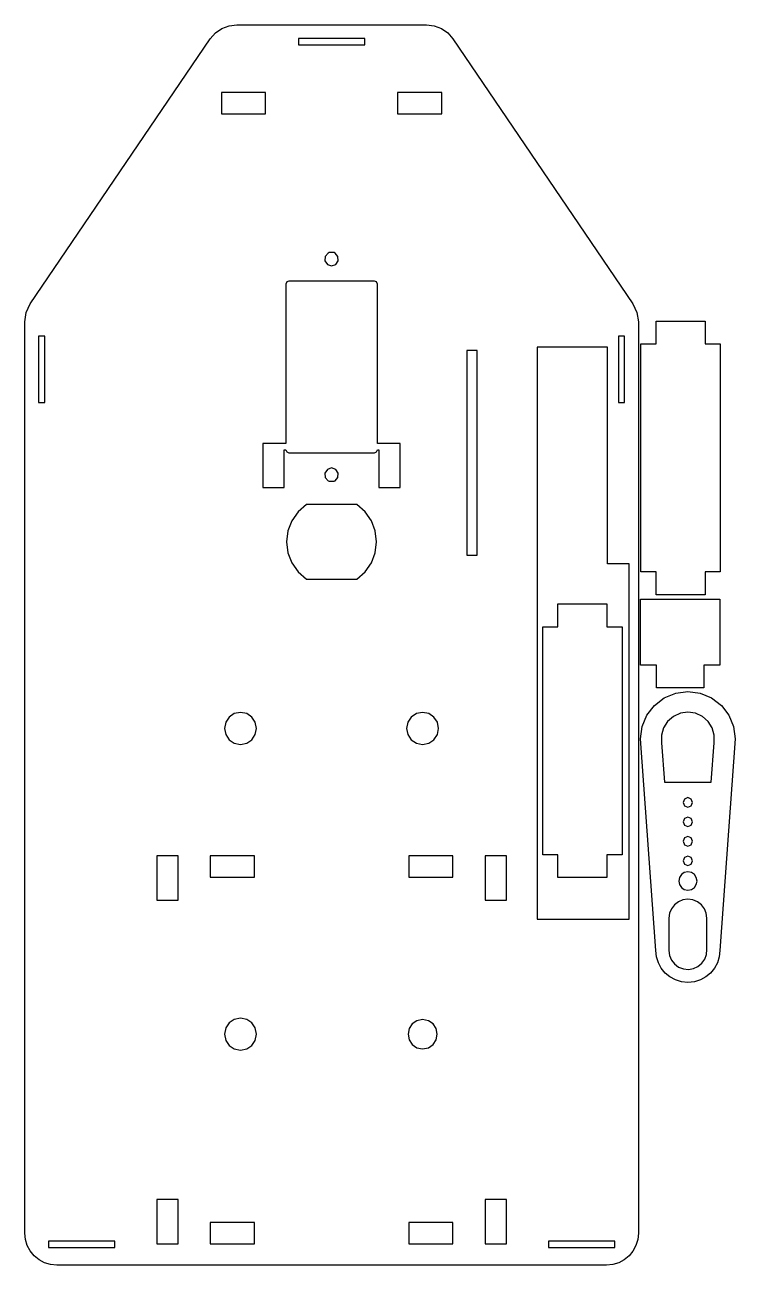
# Model space of a CAD drawing. Extents: x 0 to 93, y 135 to 297.
import ezdxf

# ---------------------------------------------------------------- set-up
doc = ezdxf.new("R2010")
doc.units = 0

msp = doc.modelspace()

# ---------------------------------------------------------------- linework, layer by layer
at = {"color": 7}
for points in [[(76.199904, 134.600198), (4.199996, 134.600198), (3.376837, 134.681647), (2.592772, 134.919904), (1.86987, 135.305832), (1.2302, 135.830297), (0.70567, 136.469975), (0.319712, 137.192887), (0.081448, 137.976977), (0, 138.800189), (0, 258.10935), (0.18575, 259.344399), (0.726399, 260.470248), (24.304168, 295.160804), (24.981173, 295.933503), (25.812555, 296.511802), (26.758143, 296.874401), (27.777765, 297), (52.622135, 297), (53.641772, 296.874414), (54.587394, 296.511838), (55.41881, 295.933544), (56.095829, 295.160804), (79.6735, 260.470248), (80.21415, 259.344399), (80.3999, 258.10935), (80.3999, 138.800189), (80.314567, 137.953772), (80.06983, 137.165404), (79.682581, 136.451977), (79.169713, 135.830383), (78.548119, 135.317516), (77.834691, 134.930268), (77.046322, 134.685531), (76.199904, 134.600198), (76.199904, 134.600198)], [(39.873468, 267.17754), (39.751511, 267.107262), (39.370504, 266.673575), (39.333449, 266.097505), (39.653471, 265.617566), (40.200061, 265.432946), (40.746653, 265.617574), (41.066674, 266.097505), (41.029654, 266.673681), (40.648095, 267.107778), (40.526138, 267.17754), (39.873468, 267.17754)], [(34.599895, 263.452191), (34.318775, 263.335404), (34.20302, 263.0548), (34.20302, 242.197185), (31.202689, 242.197185), (31.202689, 236.402714), (33.997347, 236.402714), (33.997347, 241.34866), (33.997347, 241.349718), (34.20302, 241.350776), (34.20302, 241.349718), (34.319291, 241.073766), (34.599895, 240.958011), (45.799712, 240.958011), (46.07933, 241.072141), (46.197105, 241.349718), (46.197105, 241.350776), (46.402776, 241.349718), (46.402776, 241.34866), (46.402776, 236.402714), (49.196918, 236.402714), (49.196918, 242.197185), (46.197105, 242.197185), (46.197105, 263.0548), (46.080831, 263.336436), (45.799712, 263.452191), (34.599895, 263.452191)], [(82.725248, 255.211586), (82.725248, 258.211585), (89.125239, 258.211585), (89.125239, 255.211586), (91.125237, 255.211586), (91.125237, 225.361626), (89.125239, 225.361626), (89.125239, 222.361628), (82.725248, 222.361628), (82.725248, 225.361626), (80.72525, 225.361626), (80.72525, 255.211586), (82.725248, 255.211586)], [(1.812788, 256.237137), (1.812788, 247.552925), (2.627209, 247.552925), (2.627209, 256.237137), (1.812788, 256.237137)], [(77.772913, 256.237137), (77.772913, 247.552925), (78.586818, 247.552925), (78.586818, 256.237137), (77.772913, 256.237137)], [(67.13275, 254.777279), (67.13275, 179.902875), (79.167144, 179.902875), (79.167144, 226.417288), (76.345097, 226.417288), (76.345097, 254.777279), (67.13275, 254.777279)], [(40.200061, 238.977231), (39.653422, 238.792347), (39.333449, 238.312154), (39.370418, 237.736414), (39.751511, 237.302916), (39.873468, 237.232637), (40.526138, 237.232637), (40.64913, 237.302916), (41.029686, 237.736246), (41.066674, 238.312154), (40.746701, 238.792348), (40.200061, 238.977231), (40.200061, 238.977231)], [(36.914477, 234.197166), (36.890189, 234.18063), (35.803592, 233.23045), (34.989973, 232.062797), (34.479602, 230.733981), (34.302752, 229.300314), (34.47955, 227.866538), (34.98979, 226.537496), (35.80324, 225.369655), (36.88967, 224.41948), (36.913959, 224.402944), (43.485642, 224.402944), (43.509931, 224.41948), (44.596499, 225.369752), (45.409934, 226.537587), (45.920097, 227.866577), (46.096849, 229.300314), (45.920021, 230.73399), (45.409731, 232.062832), (44.59627, 233.230494), (43.509931, 234.18063), (43.485642, 234.197166), (36.914477, 234.197166)], [(69.858913, 218.1943), (69.858913, 221.194296), (76.258903, 221.194296), (76.258903, 218.1943), (78.258902, 218.1943), (78.258902, 188.344337), (76.258903, 188.344337), (76.258903, 185.344342), (69.858913, 185.344342), (69.858913, 188.344337), (67.858914, 188.344337), (67.858914, 218.1943), (69.858913, 218.1943)], [(82.761938, 213.176801), (80.662305, 213.176801), (80.662305, 221.78679), (91.062293, 221.78679), (91.062293, 213.176801), (88.961933, 213.177007), (88.961933, 210.177009), (82.761938, 210.176803), (82.761938, 213.176801)], [(91.0831, 175.813631), (90.996533, 174.968477), (90.751032, 174.181382), (90.363431, 173.469183), (89.850563, 172.848717), (89.229263, 172.336822), (88.516365, 171.950336), (87.728702, 171.706097), (86.883109, 171.620943), (86.037545, 171.706097), (85.249891, 171.950336), (84.536988, 172.336822), (83.915675, 172.848717), (83.402793, 173.469183), (83.015179, 174.181382), (82.769675, 174.968477), (82.683119, 175.813631), (80.683136, 203.513698), (80.683136, 203.520842), (80.897747, 205.138509), (81.513764, 206.620805), (82.489464, 207.895442), (83.783123, 208.89013), (85.291396, 209.513094), (86.883123, 209.720749), (88.474849, 209.513094), (89.983123, 208.89013), (91.27677, 207.895442), (92.252471, 206.620805), (92.868494, 205.138509), (93.083109, 203.520842), (93.083109, 203.513698), (91.0831, 175.813631)], [(28.270056, 206.977156), (27.453202, 206.81256), (26.786704, 206.363481), (26.337625, 205.696983), (26.173029, 204.880129), (26.337626, 204.063276), (26.786705, 203.396778), (27.453203, 202.947699), (28.270056, 202.783102), (29.086946, 202.947686), (29.75344, 203.396744), (30.202499, 204.063238), (30.367083, 204.880129), (30.202486, 205.696982), (29.753407, 206.36348), (29.086909, 206.812559), (28.270056, 206.977156), (28.270056, 206.977156)], [(52.130069, 206.977156), (51.313215, 206.81256), (50.646716, 206.363481), (50.197636, 205.696983), (50.03304, 204.880129), (50.197636, 204.063276), (50.646716, 203.396778), (51.313215, 202.947699), (52.130069, 202.783102), (52.946957, 202.947686), (53.613451, 203.396745), (54.062511, 204.063239), (54.227095, 204.880129), (54.062499, 205.696982), (53.61342, 206.36348), (52.946921, 206.812559), (52.130069, 206.977156), (52.130069, 206.977156)], [(86.882183, 207.018206), (85.899568, 206.877497), (84.979461, 206.455464), (84.221959, 205.79105), (83.692973, 204.955087), (83.418234, 204.004893), (83.423475, 202.997788), (83.423475, 202.994083), (83.82498, 197.848685), (89.940366, 197.848685), (90.339304, 202.994083), (90.339304, 202.997788), (90.344501, 204.004878), (90.069767, 204.955067), (89.540805, 205.791035), (88.783318, 206.455464), (87.863485, 206.877447), (86.881125, 207.018206), (86.882183, 207.018206)], [(86.883215, 195.818381), (86.442823, 195.636077), (86.260519, 195.195685), (86.442159, 194.75477), (86.883215, 194.573491), (87.324017, 194.754889), (87.505382, 195.195685), (87.324116, 195.636741), (86.883215, 195.818381), (86.883215, 195.818381)], [(86.883215, 193.268171), (86.442169, 193.086892), (86.260519, 192.645978), (86.442813, 192.205576), (86.883215, 192.023282), (87.324126, 192.204931), (87.505382, 192.645978), (87.324007, 193.086793), (86.883215, 193.268171), (86.883215, 193.268171)], [(86.883215, 190.718438), (86.442823, 190.536143), (86.260519, 190.095742), (86.442159, 189.65484), (86.883215, 189.473575), (87.324017, 189.65495), (87.505382, 190.095742), (87.324116, 190.536798), (86.883215, 190.718438), (86.883215, 190.718438)], [(17.302781, 188.197448), (17.302781, 182.402978), (20.09692, 182.402978), (20.09692, 188.197448), (17.302781, 188.197448)], [(24.302861, 188.197448), (24.302861, 185.402791), (30.097332, 185.402791), (30.097332, 188.197448), (24.302861, 188.197448)], [(50.302792, 188.197448), (50.302792, 185.402791), (56.097263, 185.402791), (56.097263, 188.197448), (50.302792, 188.197448)], [(60.302686, 188.197448), (60.302686, 182.402978), (63.096825, 182.402978), (63.096825, 188.197448), (60.302686, 188.197448)], [(86.883215, 188.168228), (86.442169, 187.986959), (86.260519, 187.546035), (86.442813, 187.105643), (86.883215, 186.923338), (87.324126, 187.104988), (87.505382, 187.546035), (87.324007, 187.98685), (86.883215, 188.168228), (86.883215, 188.168228)], [(86.883215, 186.096517), (86.416218, 186.002978), (86.035733, 185.747343), (85.779652, 185.367085), (85.685871, 184.899675), (85.779541, 184.432359), (86.035435, 184.051918), (86.415883, 183.796027), (86.883215, 183.702358), (87.35052, 183.796168), (87.73078, 184.052295), (87.986462, 184.432783), (88.08003, 184.899675), (87.98632, 185.366583), (87.730403, 185.746897), (87.350096, 186.00281), (86.883215, 186.096517), (86.883215, 186.096517)], [(86.883215, 182.517926), (86.241899, 182.43439), (85.634198, 182.183572), (85.113133, 181.782883), (84.720368, 181.26955), (84.472522, 180.672567), (84.386213, 180.020924), (84.386213, 175.821171), (84.475414, 175.158768), (84.731226, 174.553832), (85.13596, 174.036605), (85.671928, 173.63733), (86.294279, 173.394657), (86.948299, 173.325257), (87.59781, 173.428304), (88.206633, 173.702973), (88.713718, 174.12656), (89.090896, 174.665519), (89.31869, 175.282216), (89.377624, 175.939016), (89.377624, 175.941662), (89.377624, 175.949335), (89.380799, 180.020924), (89.294397, 180.672615), (89.04635, 181.26962), (88.653399, 181.782939), (88.132285, 182.183572), (87.524839, 182.4344), (86.883797, 182.517926), (86.883215, 182.517926)], [(28.270056, 166.937273), (27.453203, 166.772677), (26.786705, 166.323598), (26.337626, 165.6571), (26.173029, 164.840246), (26.337625, 164.023394), (26.786704, 163.356896), (27.453202, 162.907816), (28.270056, 162.74322), (29.086945, 162.907804), (29.75344, 163.356863), (30.202498, 164.023357), (30.367083, 164.840246), (30.202486, 165.6571), (29.753407, 166.323598), (29.086909, 166.772677), (28.270056, 166.937273), (28.270056, 166.937273)], [(52.130069, 166.757439), (51.383333, 166.606935), (50.773984, 166.196328), (50.363378, 165.586979), (50.212874, 164.840246), (50.363378, 164.093514), (50.773984, 163.484165), (51.383333, 163.073558), (52.130069, 162.923054), (52.876802, 163.073558), (53.486151, 163.484165), (53.896757, 164.093514), (54.047261, 164.840246), (53.896757, 165.586979), (53.486151, 166.196328), (52.876802, 166.606935), (52.130069, 166.757439), (52.130069, 166.757439)], [(17.302781, 143.197161), (17.302781, 137.40319), (20.09692, 137.40319), (20.09692, 143.197161), (17.302781, 143.197161)], [(60.302686, 143.197161), (60.302686, 137.40319), (63.096825, 137.40319), (63.096825, 143.197161), (60.302686, 143.197161)], [(24.302861, 140.197346), (24.302861, 137.40319), (30.097332, 137.40319), (30.097332, 140.197346), (24.302861, 140.197346)], [(50.302792, 140.197346), (50.302792, 137.40319), (56.097263, 137.40319), (56.097263, 140.197346), (50.302792, 140.197346)], [(3.10263, 137.727199), (3.10263, 136.913315), (11.787361, 136.913315), (11.787361, 137.727199), (3.10263, 137.727199)], [(68.612762, 137.727199), (68.612762, 136.913315), (77.296976, 136.913315), (77.296976, 137.727199), (68.612762, 137.727199)]]:
    msp.add_lwpolyline(points, dxfattribs=at)
for points in [[(35.857696, 295.187165), (35.857696, 294.372746), (44.54191, 294.372746), (44.54191, 295.187165), (35.857696, 295.187165)], [(25.762719, 288.157112), (25.762719, 285.36297), (31.55719, 285.36297), (31.55719, 288.157112), (25.762719, 288.157112)], [(48.842935, 288.157112), (48.842935, 285.36297), (54.63689, 285.36297), (54.63689, 288.157112), (48.842935, 288.157112)], [(57.912652, 254.374721), (57.912652, 227.580525), (59.276908, 227.580525), (59.276908, 254.374721), (57.912652, 254.374721)]]:
    msp.add_lwpolyline(points, close=True, dxfattribs=at)

doc.saveas('drawing.dxf')
